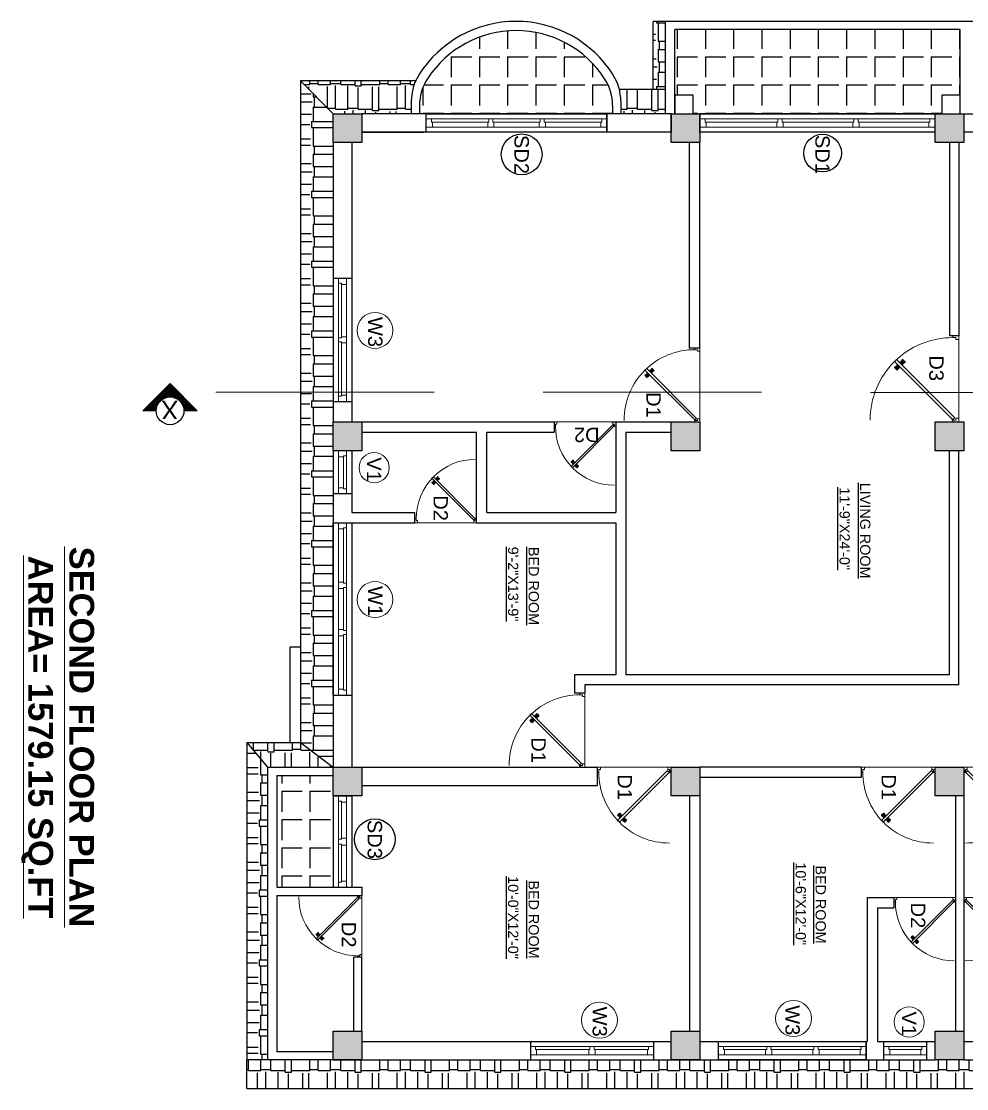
# Model space of a CAD drawing. Header units: inches. Extents: x 1397 to 20304, y -27267 to -746.
# Drawn here: x 18071 to 18531, y -18918 to -18399 of the extents above; entities that cross this region are included whole.
import ezdxf

# ---------------------------------------------------------------- set-up
doc = ezdxf.new("R2010")
doc.units = ezdxf.units.IN
doc.header["$LTSCALE"] = 17
doc.header["$MEASUREMENT"] = 0
doc.linetypes.add('21_FP_00$0$HIDDEN', pattern=[0.375, 0.25, -0.125])
doc.linetypes.add('PHANTOM2', pattern=[1.25, 0.625, -0.125, 0.125, -0.125, 0.125, -0.125])
for name, color, linetype, lineweight in [('25 BOT BAR', 12, 'Continuous', 25), ('aa_section_line', 2, 'PHANTOM2', 13), ('DOOR & WIN', 1, 'Continuous', 25), ('OUTLINE', 1, 'Continuous', 25), ('PUERTAS', 7, 'Continuous', 9), ('TEXT', 231, 'Continuous', 20), ('WINDOW FRAME PLAN', 162, 'Continuous', 18)]:
    doc.layers.add(name, color=color, linetype=linetype, lineweight=lineweight)
doc.layers.add('A-Sect-Iden', color=111, linetype='Continuous')
doc.styles.add('DIMTEXT', font='arial.ttf', dxfattribs={"height": 6})
doc.styles.add('HEADING', font='swissel.ttf')
pattern_1 = [(360, (37076.872, -8433.507), (25.5, 12), [6, -5, 7, -3, 9, -4]), (360, (37082.872, -8433.007), (25.5, 12), [5, -19, 4, -6]), (360, (37094.872, -8434.257), (25.5, 12), [3, -31]), (90, (37076.872, -8433.5065), (-8.5, 12), [11.5, -36.5]), (90, (37082.872, -8433.5065), (-8.5, 12), [11.25, -36.75]), (90, (37087.872, -8433.5065), (-8.5, 12), [10.5, -37.5]), (90, (37094.872, -8434.2565), (-8.5, 12), [11.5, -36.5]), (90, (37097.872, -8434.2565), (-8.5, 12), [11.5, -36.5]), (90, (37106.872, -8433.5065), (-8.5, 12), [11, -37])]
pattern_2 = [(270, (37076.872, -8433.507), (12, -25.5), [6, -5, 7, -3, 9, -4]), (270, (37077.372, -8439.507), (12, -25.5), [5, -19, 4, -6]), (270, (37076.122, -8451.507), (12, -25.5), [3, -31]), (360, (37076.872, -8433.5065), (12, 8.5), [11.5, -36.5]), (360, (37076.872, -8439.5065), (12, 8.5), [11.25, -36.75]), (360, (37076.872, -8444.5065), (12, 8.5), [10.5, -37.5]), (360, (37076.122, -8451.5065), (12, 8.5), [11.5, -36.5]), (360, (37076.122, -8454.5065), (12, 8.5), [11.5, -36.5]), (360, (37076.872, -8463.5065), (12, 8.5), [11, -37])]
pattern_3 = [(270, (38011.362, -8433.507), (13.75, -3e-15), [10, -3.75]), (360, (38011.362, -8433.507), (3e-15, 13.75), [10, -3.75])]

# ---------------------------------------------------------------- blocks, each defined once
blk = doc.blocks.new('ffddd')
at = {"layer": 'DOOR & WIN'}
for p, q in [((-13345.31, -2388.07), (-13345.31, -2316.07)), ((-13336.31, -2316.07), (-13345.31, -2316.07)), ((-13336.31, -2316.07), (-13336.31, -2388.07)), ((-13336.31, -2388.07), (-13345.31, -2388.07)), ((-13336.31, -2388.07), (-13345.31, -2388.07))]:
    blk.add_line(p, q, dxfattribs=at)
at = {"layer": 'WINDOW FRAME PLAN'}
for p, q in [((-13342.81, -2316.07), (-13342.81, -2318.57)), ((-13338.81, -2316.07), (-13338.81, -2319.07)), ((-13342.81, -2385.57), (-13342.81, -2318.57)), ((-13342.81, -2318.57), (-13341.31, -2318.57)), ((-13341.31, -2318.57), (-13341.31, -2319.07)), ((-13341.31, -2319.07), (-13341.31, -2339.57)), ((-13341.31, -2319.07), (-13338.81, -2319.07)), ((-13338.81, -2319.07), (-13338.81, -2385.07)), ((-13342.81, -2339.57), (-13341.31, -2339.57)), ((-13342.81, -2341.57), (-13341.31, -2341.57)), ((-13341.31, -2339.07), (-13338.81, -2339.07)), ((-13341.31, -2341.57), (-13341.31, -2342.07)), ((-13341.31, -2341.57), (-13341.31, -2362.57)), ((-13341.31, -2342.07), (-13338.81, -2342.07)), ((-13342.81, -2362.57), (-13341.31, -2362.57)), ((-13341.31, -2362.07), (-13338.81, -2362.07)), ((-13341.31, -2362.57), (-13341.31, -2362.07)), ((-13342.81, -2364.57), (-13341.31, -2364.57)), ((-13341.31, -2364.57), (-13341.31, -2385.57)), ((-13341.31, -2365.07), (-13338.81, -2365.07)), ((-13342.81, -2388.07), (-13342.81, -2385.57)), ((-13342.81, -2385.57), (-13341.31, -2385.57)), ((-13341.31, -2385.07), (-13338.81, -2385.07)), ((-13341.31, -2385.57), (-13341.31, -2385.07)), ((-13338.81, -2388.07), (-13338.81, -2385.07))]:
    blk.add_line(p, q, dxfattribs=at)
blk = doc.blocks.new('3ft')
at = {"layer": 'PUERTAS', "color": 6}
for p, q in [((1.01, 2.52), (25.23, 26.74)), ((26.05, 25.92), (25.23, 26.74)), ((26.05, 25.92), (1.77, 1.64)), ((0, 2.4), (0, 0)), ((0.72, 2.4), (0, 2.4)), ((1.6, 0), (0, 0)), ((0.72, 1.52), (0.72, 2.44)), ((0.8, 1.52), (0.72, 1.52)), ((0.8, 1.52), (0.8, 2.41)), ((0.8, 1.2), (0.8, 1.52)), ((1.6, 1.2), (0.8, 1.2)), ((1.57, 1.84), (0.94, 2.47)), ((1.63, 1.89), (0.97, 2.55)), ((1.63, 1.89), (1.57, 1.84)), ((1.77, 1.64), (1.57, 1.84)), ((1.6, 0), (1.6, 1.2)), ((34.4, 0), (34.4, 1.2)), ((34.4, 1.2), (35.2, 1.2)), ((34.4, 0), (36, 0)), ((35.2, 1.2), (35.2, 2.4)), ((35.2, 2.4), (36, 2.4)), ((36, 0), (36, 2.4))]:
    blk.add_line(p, q, dxfattribs=at)
at = {"layer": 'PUERTAS', "color": 1}
for p, q in [((21.67, 25.73), (22.17, 26.23)), ((21.7, 25.82), (22.14, 26.26)), ((22.58, 26.7), (22.14, 26.26)), ((22.67, 26.73), (22.17, 26.23)), ((22.61, 26.67), (22.58, 26.7)), ((23.45, 25.91), (22.79, 26.73)), ((22.49, 24.95), (21.67, 25.61)), ((21.73, 25.79), (21.7, 25.82)), ((22.6, 24.96), (23.02, 25.38)), ((22.61, 24.25), (22.92, 24.72)), ((22.62, 24.13), (22.61, 24.14)), ((22.7, 25.07), (22.71, 25.06)), ((22.82, 25.06), (23.08, 25.32)), ((22.94, 24.95), (22.83, 25.07)), ((22.92, 24.72), (22.92, 24.72)), ((22.93, 24.94), (23.19, 25.21)), ((22.93, 24.84), (22.93, 24.83)), ((23.44, 25.81), (23.02, 25.38)), ((23.34, 25.58), (23.08, 25.32)), ((23.46, 25.47), (23.19, 25.21)), ((23.33, 25.7), (23.34, 25.69)), ((23.45, 25.46), (23.33, 25.57)), ((23.44, 23.31), (23.45, 23.3)), ((23.56, 23.3), (24.03, 23.61)), ((23.57, 25.47), (23.57, 25.47)), ((24.15, 25.79), (23.68, 25.48)), ((23.68, 25.48), (23.68, 25.48)), ((24.03, 23.61), (24.03, 23.62)), ((24.14, 23.62), (24.14, 23.62)), ((24.25, 23.62), (24.51, 23.89)), ((24.27, 25.78), (24.26, 25.79)), ((24.26, 23.29), (24.69, 23.71)), ((24.26, 23.63), (24.37, 23.52)), ((24.26, 23.18), (24.92, 22.37)), ((24.37, 23.52), (24.63, 23.77)), ((24.37, 23.4), (24.37, 23.4)), ((24.78, 24.15), (24.51, 23.89)), ((24.89, 24.03), (24.63, 23.77)), ((25.11, 24.14), (24.69, 23.71)), ((24.77, 24.14), (24.88, 24.03)), ((24.79, 24.38), (24.78, 24.37)), ((24.78, 24.26), (24.78, 24.26)), ((25.1, 24.84), (24.79, 24.38)), ((25, 24.03), (25, 24.03)), ((25.04, 22.36), (25.54, 22.86)), ((25.09, 24.96), (25.1, 24.95)), ((25.1, 22.42), (25.13, 22.39)), ((25.13, 22.39), (25.57, 22.83)), ((25.22, 24.14), (26.03, 23.48)), ((26.04, 23.37), (25.54, 22.86)), ((26.01, 23.27), (25.57, 22.83)), ((25.98, 23.3), (26.01, 23.27))]:
    blk.add_line(p, q, dxfattribs=at)
at = {"layer": 'PUERTAS', "color": 8}
for p, q in [((22.13, 26.28), (21.98, 26.13)), ((22.88, 25.24), (22.01, 26.06)), ((22.13, 26.28), (22.27, 26.42)), ((22.29, 26.41), (22.27, 26.42)), ((23.16, 25.52), (22.34, 26.39)), ((23.3, 25.66), (22.5, 26.56)), ((23.41, 25.77), (22.65, 26.71)), ((23.46, 25.83), (22.72, 26.75)), ((22.57, 24.94), (21.65, 25.68)), ((22.63, 24.99), (21.69, 25.75)), ((22.74, 25.1), (21.84, 25.9)), ((22.69, 24.32), (23.02, 24.83)), ((22.95, 24.96), (22.84, 25.07)), ((22.98, 24.99), (22.86, 25.1)), ((23.03, 25.04), (22.91, 25.15)), ((22.91, 24.53), (23.1, 24.91)), ((23.11, 25.12), (22.99, 25.23)), ((23.13, 24.76), (23.18, 24.99)), ((23.28, 25.3), (23.17, 25.41)), ((23.36, 25.37), (23.25, 25.49)), ((23.31, 24.94), (23.28, 25.08)), ((23.41, 25.43), (23.3, 25.54)), ((23.46, 25.09), (23.32, 25.13)), ((23.44, 25.45), (23.33, 25.56)), ((23.64, 25.27), (23.41, 25.22)), ((23.87, 25.49), (23.49, 25.3)), ((24.08, 25.71), (23.57, 25.38)), ((23.63, 23.38), (24.14, 23.72)), ((23.84, 23.6), (24.22, 23.79)), ((24.07, 23.82), (24.3, 23.88)), ((24.25, 24), (24.39, 23.97)), ((24.25, 23.26), (24.99, 22.34)), ((24.27, 23.64), (24.38, 23.53)), ((24.3, 23.67), (24.41, 23.56)), ((24.3, 23.32), (25.06, 22.38)), ((24.35, 23.72), (24.46, 23.61)), ((24.4, 24.15), (24.43, 24.01)), ((24.41, 23.43), (25.2, 22.53)), ((24.43, 23.8), (24.54, 23.69)), ((24.58, 24.33), (24.52, 24.1)), ((24.55, 23.57), (25.37, 22.7)), ((24.6, 23.97), (24.72, 23.86)), ((24.8, 24.56), (24.61, 24.18)), ((25.02, 24.77), (24.68, 24.26)), ((24.68, 24.05), (24.79, 23.94)), ((24.73, 24.1), (24.85, 23.99)), ((24.76, 24.13), (24.87, 24.02)), ((24.83, 23.85), (25.7, 23.03)), ((24.97, 23.99), (25.87, 23.2)), ((25.08, 24.1), (26.02, 23.34)), ((25.14, 24.15), (26.06, 23.41)), ((25.58, 22.82), (25.43, 22.67)), ((25.58, 22.82), (25.73, 22.97)), ((25.72, 22.98), (25.73, 22.97)), ((0, 0), (36, 0))]:
    blk.add_line(p, q, dxfattribs=at)
at = {"layer": 'PUERTAS', "color": 2}
for p, q in [((21.99, 26.11), (21.98, 26.13)), ((25.42, 22.68), (25.43, 22.67))]:
    blk.add_line(p, q, dxfattribs=at)
at = {"layer": 'PUERTAS', "color": 6}
for radius in [0.155, 0.0752]:
    blk.add_circle((0.82, 2.56), radius, dxfattribs=at)
blk.add_arc((0.82, 2.56), 34.38, 359.7285, 90.0333, dxfattribs=at)
at = {"layer": 'PUERTAS', "color": 1}
for centre, start, end in [((22.73, 26.68), 38.9236, 135), ((22.54, 25.01), 231.0764, 315), ((22.67, 24.2), 135, 225), ((22.77, 25.12), 225, 315), ((22.99, 24.89), 135, 219.7428), ((22.87, 24.78), 315, 39.7428), ((23.28, 25.63), 315, 45), ((23.39, 25.86), 315, 38.9236), ((23.51, 23.36), 225, 315), ((23.51, 25.41), 50.2572, 135), ((23.62, 25.53), 230.2572, 315), ((24.09, 23.56), 50.2572, 135), ((24.2, 23.68), 230.2572, 315), ((24.2, 25.73), 45, 135), ((24.32, 23.23), 135, 218.9236), ((24.42, 23.46), 135, 225), ((24.84, 24.31), 135, 219.7428), ((24.72, 24.21), 315, 39.7428), ((24.94, 23.98), 45, 135), ((24.98, 22.42), 218.9236, 315), ((25.04, 24.89), 315, 45), ((25.17, 24.08), 51.0764, 135), ((25.98, 23.42), 315, 51.0764)]:
    blk.add_arc(centre, 0.08, start, end, dxfattribs=at)
blk = doc.blocks.new('*U2802')
at = {"color": 3, "xscale": -1}
blk.add_blockref('3ft', (42, 0), dxfattribs=at)
blk = doc.blocks.new('*U3029')
at = {"layer": 'PUERTAS', "color": 2}
for p, q in [((11.61, 30.24), (12.57, 31.2)), ((40.83, 2.94), (12.57, 31.2)), ((11.61, 30.24), (39.94, 1.92)), ((12.35, 26.47), (12.33, 26.45)), ((16.34, 30.46), (16.36, 30.48)), ((0, 0), (0, 2.8)), ((0.93, 2.8), (0, 2.8)), ((1.87, 0), (0, 0)), ((0.93, 1.4), (0.93, 2.8)), ((1.87, 1.4), (0.93, 1.4)), ((1.87, 0), (1.87, 1.4)), ((39.94, 1.92), (40.16, 2.14)), ((40.1, 2.21), (40.86, 2.97)), ((40.1, 2.21), (40.16, 2.14)), ((40.13, 0), (40.13, 1.4)), ((40.13, 1.4), (41.07, 1.4)), ((40.13, 0), (42, 0)), ((40.16, 2.14), (40.9, 2.88)), ((41.07, 1.77), (41.07, 2.81)), ((41.07, 1.4), (41.07, 1.77)), ((41.07, 1.77), (41.16, 1.77)), ((41.16, 1.77), (41.16, 2.85)), ((41.16, 2.8), (42, 2.8)), ((42, 2.8), (42, 0))]:
    blk.add_line(p, q, dxfattribs=at)
at = {"layer": 'PUERTAS', "color": 8}
for p, q in [((14.63, 30.14), (15.5, 31.21)), ((12.67, 28.18), (11.59, 27.31)), ((12.74, 28.12), (11.65, 27.23)), ((12.87, 27.99), (11.82, 27.06)), ((12, 26.81), (11.98, 26.79)), ((12.15, 26.62), (11.98, 26.79)), ((13.04, 27.82), (12.01, 26.87)), ((12.15, 26.62), (12.33, 26.45)), ((13.36, 27.5), (12.4, 26.48)), ((13.52, 27.34), (12.6, 26.28)), ((13.65, 27.21), (12.77, 26.11)), ((12.82, 28.9), (13.2, 28.3)), ((13.71, 27.14), (12.84, 26.06)), ((13.12, 28.15), (12.99, 28.02)), ((13.14, 28.12), (13.01, 27.99)), ((13.06, 28.65), (13.29, 28.21)), ((13.2, 28.06), (13.07, 27.93)), ((13.3, 27.97), (13.17, 27.84)), ((13.33, 28.39), (13.39, 28.12)), ((13.5, 27.76), (13.37, 27.63)), ((13.59, 27.67), (13.46, 27.54)), ((13.54, 28.18), (13.49, 28.01)), ((13.65, 27.61), (13.52, 27.48)), ((13.71, 28), (13.54, 27.96)), ((13.68, 27.58), (13.55, 27.45)), ((13.92, 27.79), (13.65, 27.86)), ((14.18, 27.53), (13.75, 27.76)), ((14.43, 27.28), (13.83, 27.67)), ((13.91, 29.99), (14.5, 29.61)), ((14.16, 29.74), (14.59, 29.52)), ((14.42, 29.48), (14.69, 29.42)), ((14.63, 29.27), (14.8, 29.31)), ((14.66, 29.69), (14.79, 29.82)), ((14.68, 29.66), (14.82, 29.79)), ((14.69, 30.07), (15.57, 31.16)), ((14.74, 29.6), (14.87, 29.73)), ((14.8, 29.09), (14.85, 29.26)), ((14.82, 29.94), (15.74, 30.99)), ((14.84, 29.51), (14.97, 29.64)), ((15.01, 28.89), (14.95, 29.16)), ((14.98, 29.77), (15.94, 30.79)), ((15.04, 29.3), (15.17, 29.43)), ((15.28, 28.62), (15.05, 29.06)), ((15.14, 29.21), (15.27, 29.34)), ((15.52, 28.37), (15.14, 28.97)), ((15.2, 29.15), (15.33, 29.28)), ((15.22, 29.12), (15.35, 29.25)), ((15.31, 29.45), (16.33, 30.41)), ((15.47, 29.29), (16.52, 30.21)), ((15.6, 29.16), (16.69, 30.04)), ((15.67, 29.09), (16.75, 29.96)), ((15.99, 30.81), (16.01, 30.83)), ((16.19, 30.65), (16.01, 30.83)), ((16.19, 30.65), (16.36, 30.48)), ((0, 0), (42, 0))]:
    blk.add_line(p, q, dxfattribs=at)
at = {"layer": 'PUERTAS', "color": 1}
for p, q in [((14.64, 30.23), (15.41, 31.18)), ((15.55, 31.19), (16.13, 30.6)), ((11.62, 27.26), (12.21, 26.67)), ((12.58, 28.16), (11.63, 27.4)), ((11.69, 27.19), (11.66, 27.15)), ((11.66, 27.15), (12.17, 26.64)), ((12.69, 26.12), (12.17, 26.64)), ((12.79, 26.09), (12.21, 26.67)), ((12.72, 26.16), (12.69, 26.12)), ((12.7, 28.16), (13.2, 27.66)), ((12.73, 29.12), (12.72, 29.11)), ((12.72, 28.98), (13.08, 28.44)), ((12.83, 28.03), (12.84, 28.04)), ((13.7, 27.04), (12.93, 26.09)), ((12.97, 28.04), (13.27, 27.74)), ((13.11, 28.16), (12.98, 28.03)), ((13.08, 28.44), (13.08, 28.43)), ((13.09, 28.3), (13.09, 28.3)), ((13.09, 28.17), (13.4, 27.87)), ((13.69, 27.17), (13.2, 27.66)), ((13.57, 27.43), (13.27, 27.74)), ((13.71, 27.56), (13.4, 27.87)), ((13.69, 27.57), (13.56, 27.44)), ((13.56, 27.3), (13.57, 27.3)), ((13.69, 30.08), (13.7, 30.09)), ((13.83, 30.09), (14.37, 29.73)), ((13.83, 27.55), (13.84, 27.56)), ((13.97, 27.54), (13.96, 27.55)), ((14.51, 27.19), (13.97, 27.54)), ((14.37, 29.73), (14.38, 29.72)), ((14.51, 29.72), (14.5, 29.72)), ((14.63, 29.71), (14.94, 29.41)), ((14.65, 27.2), (14.64, 27.19)), ((14.65, 30.11), (15.14, 29.61)), ((14.65, 29.7), (14.78, 29.83)), ((14.78, 29.98), (14.77, 29.97)), ((14.77, 29.84), (15.07, 29.54)), ((15.25, 29.1), (14.94, 29.41)), ((15.37, 29.24), (15.07, 29.54)), ((15.64, 29.12), (15.14, 29.61)), ((15.23, 29.11), (15.36, 29.24)), ((15.25, 28.97), (15.25, 28.97)), ((15.26, 28.84), (15.25, 28.84)), ((15.62, 28.3), (15.26, 28.84)), ((15.51, 29.24), (15.5, 29.24)), ((15.61, 28.15), (15.62, 28.16)), ((15.62, 31.12), (15.65, 31.15)), ((15.65, 31.15), (16.17, 30.63)), ((15.76, 29.11), (16.71, 29.88)), ((16.72, 30.01), (16.13, 30.6)), ((16.68, 30.12), (16.17, 30.63)), ((16.65, 30.09), (16.68, 30.12))]:
    blk.add_line(p, q, dxfattribs=at)
at = {"layer": 'PUERTAS', "color": 2}
for radius in [0.181, 0.0878]:
    blk.add_circle((41.04, 2.99), radius, dxfattribs=at)
at = {"layer": 'PUERTAS', "color": 8}
blk.add_arc((41.04, 2.99), 40.11, 89.9667, 180.2715, dxfattribs=at)
at = {"layer": 'PUERTAS', "color": 1}
for centre, start, end in [((15.48, 31.12), 45, 141.0764), ((11.69, 27.33), 128.9236, 225), ((12.63, 28.09), 45, 128.9236), ((12.79, 29.04), 135, 225), ((12.86, 26.15), 225, 321.0764), ((12.9, 27.97), 45, 135), ((13.16, 28.24), 140.2572, 225), ((13.02, 28.36), 320.2572, 45), ((13.5, 27.37), 315, 45), ((13.62, 27.1), 321.0764, 45), ((13.76, 30.02), 45, 135), ((13.77, 27.63), 225, 309.7428), ((13.9, 27.49), 45, 129.7428), ((14.44, 29.79), 225, 309.7428), ((14.57, 29.65), 45, 129.7428), ((14.58, 27.25), 225, 315), ((14.71, 30.17), 141.0764, 225), ((14.84, 29.91), 135, 225), ((15.32, 28.91), 140.2572, 225), ((15.18, 29.03), 320.2572, 45), ((15.44, 29.3), 225, 315), ((15.55, 28.23), 315, 45), ((15.7, 29.18), 225, 308.9236)]:
    blk.add_arc(centre, 0.0933, start, end, dxfattribs=at)
blk = doc.blocks.new("5'")
at = {"layer": 'WINDOW FRAME PLAN'}
for p, q in [((10026.35, -7897.24), (10086.35, -7897.24)), ((10026.35, -7897.24), (10026.35, -7901.24)), ((10026.35, -7897.24), (10029.35, -7897.24)), ((10028.85, -7901.24), (10028.85, -7899.74)), ((10028.85, -7899.74), (10029.35, -7899.74)), ((10029.35, -7899.74), (10029.35, -7897.24)), ((10029.35, -7899.74), (10054.85, -7899.74)), ((10054.85, -7899.74), (10054.85, -7897.24)), ((10054.85, -7897.24), (10057.85, -7897.24)), ((10055.35, -7899.74), (10054.85, -7899.74)), ((10055.35, -7901.24), (10055.35, -7899.74)), ((10057.35, -7901.24), (10057.35, -7899.74)), ((10057.85, -7899.74), (10057.35, -7899.74)), ((10057.85, -7899.74), (10057.85, -7897.24)), ((10057.85, -7899.74), (10083.35, -7899.74)), ((10086.35, -7897.24), (10083.35, -7897.24)), ((10083.35, -7899.74), (10083.35, -7897.24)), ((10083.85, -7899.74), (10083.35, -7899.74)), ((10083.85, -7901.24), (10083.85, -7899.74)), ((10086.35, -7897.24), (10086.35, -7901.24)), ((10026.35, -7901.24), (10086.35, -7901.24)), ((10026.35, -7901.24), (10028.85, -7901.24)), ((10086.35, -7901.24), (10083.85, -7901.24))]:
    blk.add_line(p, q, dxfattribs=at)
blk = doc.blocks.new('DFFDFD')
at = {"layer": 'DOOR & WIN'}
for p, q in [((-13646.78, -2252.33), (-13646.78, -2168.33)), ((-13637.78, -2168.33), (-13646.78, -2168.33)), ((-13637.78, -2168.33), (-13637.78, -2252.33)), ((-13637.78, -2252.33), (-13646.78, -2252.33)), ((-13637.78, -2252.33), (-13646.78, -2252.33))]:
    blk.add_line(p, q, dxfattribs=at)
at = {"layer": 'WINDOW FRAME PLAN'}
for p, q in [((-13644.28, -2168.33), (-13644.28, -2170.83)), ((-13644.28, -2249.83), (-13644.28, -2170.83)), ((-13644.28, -2170.83), (-13642.78, -2170.83)), ((-13642.78, -2170.83), (-13642.78, -2171.33)), ((-13642.78, -2171.33), (-13642.78, -2197.83)), ((-13642.78, -2171.33), (-13640.28, -2171.33)), ((-13640.28, -2168.33), (-13640.28, -2171.33)), ((-13640.28, -2171.33), (-13640.28, -2249.33)), ((-13642.78, -2197.33), (-13640.28, -2197.33)), ((-13644.28, -2197.83), (-13642.78, -2197.83)), ((-13644.28, -2199.83), (-13642.78, -2199.83)), ((-13642.78, -2199.83), (-13642.78, -2200.33)), ((-13642.78, -2199.83), (-13642.78, -2220.83)), ((-13642.78, -2200.33), (-13640.28, -2200.33)), ((-13644.28, -2220.83), (-13642.78, -2220.83)), ((-13644.28, -2222.83), (-13642.78, -2222.83)), ((-13642.78, -2220.33), (-13640.28, -2220.33)), ((-13642.78, -2220.83), (-13642.78, -2220.33)), ((-13642.78, -2222.83), (-13642.78, -2249.33)), ((-13642.78, -2223.33), (-13640.28, -2223.33)), ((-13644.28, -2252.33), (-13644.28, -2249.83)), ((-13644.28, -2249.83), (-13642.78, -2249.83)), ((-13642.78, -2249.33), (-13640.28, -2249.33)), ((-13642.78, -2249.83), (-13642.78, -2249.33)), ((-13640.28, -2252.33), (-13640.28, -2249.33))]:
    blk.add_line(p, q, dxfattribs=at)
blk = doc.blocks.new('2ft6in')
at = {"layer": 'PUERTAS', "color": 2}
for p, q in [((0.84, 2.1), (21.02, 22.28)), ((21.71, 21.6), (1.47, 1.37)), ((18.33, 21.76), (18.31, 21.77)), ((21.71, 21.6), (21.02, 22.28)), ((21.18, 18.9), (21.2, 18.89)), ((0, 2), (0, 0)), ((0.6, 2), (0, 2)), ((1.33, 0), (0, 0)), ((0.6, 1.26), (0.6, 2.04)), ((0.67, 1.26), (0.6, 1.26)), ((0.67, 1.26), (0.67, 2.01)), ((0.67, 1), (0.67, 1.26)), ((1.33, 1), (0.67, 1)), ((1.31, 1.53), (0.79, 2.06)), ((1.36, 1.58), (0.81, 2.12)), ((1.36, 1.58), (1.31, 1.53)), ((1.47, 1.37), (1.31, 1.53)), ((1.33, 0), (1.33, 1)), ((28.67, 0), (28.67, 1)), ((28.67, 1), (29.33, 1)), ((28.67, 0), (30, 0)), ((29.33, 1), (29.33, 2)), ((29.33, 2), (30, 2)), ((30, 0), (30, 2))]:
    blk.add_line(p, q, dxfattribs=at)
at = {"layer": 'PUERTAS', "color": 8}
for p, q in [((18.81, 20.78), (18.04, 21.4)), ((18.86, 20.83), (18.08, 21.46)), ((18.95, 20.92), (18.2, 21.58)), ((18.44, 21.9), (18.31, 21.77)), ((19.07, 21.03), (18.34, 21.72)), ((18.44, 21.9), (18.56, 22.02)), ((18.58, 22.01), (18.56, 22.02)), ((19.3, 21.26), (18.61, 22)), ((19.42, 21.38), (18.75, 22.14)), ((19.51, 21.48), (18.88, 22.26)), ((19.55, 21.53), (18.93, 22.3)), ((19.13, 20.8), (19.03, 20.9)), ((19.15, 20.82), (19.05, 20.92)), ((19.19, 20.87), (19.1, 20.96)), ((19.25, 20.93), (19.16, 21.02)), ((19.28, 20.63), (19.32, 20.83)), ((19.4, 21.08), (19.31, 21.17)), ((19.47, 21.15), (19.38, 21.24)), ((19.43, 20.78), (19.4, 20.9)), ((19.51, 21.19), (19.42, 21.28)), ((19.55, 20.91), (19.43, 20.94)), ((19.53, 21.21), (19.44, 21.3)), ((19.7, 21.06), (19.51, 21.01)), ((19.89, 21.24), (19.58, 21.08)), ((20.07, 21.42), (19.64, 21.15)), ((18.91, 20.27), (19.19, 20.69)), ((19.09, 20.44), (19.25, 20.76)), ((19.69, 19.49), (20.12, 19.76)), ((19.87, 19.67), (20.18, 19.83)), ((20.06, 19.85), (20.25, 19.9)), ((20.21, 20), (20.33, 19.97)), ((20.21, 19.38), (20.83, 18.61)), ((20.23, 19.7), (20.32, 19.61)), ((20.25, 19.72), (20.34, 19.63)), ((20.25, 19.43), (20.88, 18.65)), ((20.29, 19.76), (20.38, 19.67)), ((20.33, 20.13), (20.36, 20.01)), ((20.34, 19.53), (21, 18.77)), ((20.36, 19.83), (20.45, 19.74)), ((20.48, 20.28), (20.44, 20.08)), ((20.46, 19.64), (21.14, 18.91)), ((20.5, 19.98), (20.6, 19.89)), ((20.67, 20.47), (20.51, 20.15)), ((20.85, 20.64), (20.57, 20.22)), ((20.57, 20.04), (20.66, 19.95)), ((20.61, 20.09), (20.7, 19.99)), ((20.63, 20.11), (20.72, 20.01)), ((20.69, 19.87), (21.42, 19.19)), ((20.81, 19.99), (21.56, 19.33)), ((20.9, 20.08), (21.68, 19.45)), ((20.95, 20.13), (21.72, 19.51)), ((21.32, 19.01), (21.2, 18.89)), ((21.32, 19.01), (21.44, 19.14)), ((21.43, 19.15), (21.44, 19.14)), ((0, 0), (30, 0))]:
    blk.add_line(p, q, dxfattribs=at)
at = {"layer": 'PUERTAS', "color": 1}
for p, q in [((18.06, 21.44), (18.48, 21.86)), ((18.74, 20.79), (18.06, 21.34)), ((18.08, 21.51), (18.45, 21.88)), ((18.11, 21.49), (18.08, 21.51)), ((18.82, 22.25), (18.45, 21.88)), ((18.9, 22.28), (18.48, 21.86)), ((18.84, 22.23), (18.82, 22.25)), ((18.83, 20.8), (19.18, 21.15)), ((18.92, 20.89), (18.93, 20.88)), ((19.54, 21.59), (18.99, 22.27)), ((19.02, 20.88), (19.24, 21.1)), ((19.12, 20.8), (19.03, 20.89)), ((19.11, 20.79), (19.33, 21.01)), ((19.54, 21.5), (19.18, 21.15)), ((19.45, 21.31), (19.24, 21.1)), ((19.55, 21.22), (19.33, 21.01)), ((19.45, 21.41), (19.45, 21.41)), ((19.54, 21.22), (19.45, 21.31)), ((19.64, 21.23), (19.64, 21.23)), ((19.74, 21.24), (19.73, 21.23)), ((20.12, 21.49), (19.74, 21.24)), ((20.22, 21.48), (20.22, 21.49)), ((20.91, 20.8), (20.91, 20.79)), ((18.84, 20.21), (19.1, 20.6)), ((18.85, 20.11), (18.84, 20.12)), ((19.1, 20.7), (19.11, 20.69)), ((19.1, 20.6), (19.1, 20.6)), ((19.53, 19.43), (19.54, 19.42)), ((19.64, 19.42), (20.02, 19.67)), ((20.02, 19.67), (20.03, 19.68)), ((20.12, 19.68), (20.12, 19.68)), ((20.21, 19.69), (20.43, 19.9)), ((20.22, 19.41), (20.57, 19.76)), ((20.22, 19.69), (20.31, 19.6)), ((20.22, 19.32), (20.76, 18.64)), ((20.31, 19.6), (20.52, 19.81)), ((20.31, 19.5), (20.31, 19.5)), ((20.65, 20.12), (20.43, 19.9)), ((20.74, 20.03), (20.52, 19.81)), ((20.93, 20.11), (20.57, 19.76)), ((20.64, 20.11), (20.73, 20.02)), ((20.66, 20.31), (20.65, 20.31)), ((20.65, 20.21), (20.65, 20.22)), ((20.91, 20.7), (20.66, 20.31)), ((20.84, 20.02), (20.83, 20.03)), ((20.86, 18.63), (21.28, 19.05)), ((20.91, 18.68), (20.94, 18.66)), ((20.94, 18.66), (21.31, 19.03)), ((21.02, 20.12), (21.7, 19.57)), ((21.7, 19.47), (21.28, 19.05)), ((21.67, 19.4), (21.31, 19.03)), ((21.65, 19.42), (21.67, 19.4))]:
    blk.add_line(p, q, dxfattribs=at)
at = {"layer": 'PUERTAS', "color": 2}
for radius in [0.129, 0.0627]:
    blk.add_circle((0.68, 2.14), radius, dxfattribs=at)
at = {"layer": 'PUERTAS', "color": 8}
blk.add_arc((0.68, 2.14), 28.65, 359.7285, 90.0333, dxfattribs=at)
at = {"layer": 'PUERTAS', "color": 1}
for centre, start, end in [((18.78, 20.84), 231.0764, 315), ((18.94, 22.23), 38.9236, 135), ((18.97, 20.93), 225, 315), ((19.16, 20.74), 135, 219.7428), ((19.4, 21.36), 315, 45), ((19.49, 21.55), 315, 38.9236), ((19.6, 21.18), 50.2572, 135), ((19.68, 21.28), 230.2572, 315), ((20.17, 21.44), 45, 135), ((20.87, 20.75), 315, 45), ((18.89, 20.16), 135, 225), ((19.06, 20.65), 315, 39.7428), ((19.59, 19.47), 225, 315), ((20.07, 19.63), 50.2572, 135), ((20.16, 19.73), 230.2572, 315), ((20.27, 19.36), 135, 218.9236), ((20.35, 19.55), 135, 225), ((20.7, 20.26), 135, 219.7428), ((20.6, 20.17), 315, 39.7428), ((20.78, 19.98), 45, 135), ((20.82, 18.68), 218.9236, 315), ((20.98, 20.07), 51.0764, 135), ((21.65, 19.52), 315, 51.0764)]:
    blk.add_arc(centre, 0.0667, start, end, dxfattribs=at)
blk = doc.blocks.new('*U3074')
at = {"color": 3}
blk.add_blockref('2ft6in', (0, 0), dxfattribs=at)
blk = doc.blocks.new('*U2794')
at = {"color": 3, "xscale": -1}
blk.add_blockref('2ft6in', (42, 0), dxfattribs=at)

msp = doc.modelspace()

# ---------------------------------------------------------------- hatches: boundary and pattern name
at = {"layer": 'A-Sect-Iden', "ltscale": 0.5}
h = msp.add_hatch(dxfattribs=at)
h.set_pattern_fill('ANSI37', color=2, scale=5, angle=270, style=0)
h.set_pattern_definition([(315, (11961.76286, 7260.7222), (0.441941738, 0.441941738), []), (45, (11961.76286, 7260.7222), (-0.441941738, 0.441941738), [])])
h.paths.add_polyline_path([(18136.53, -18588.35), (18130.04, -18588.35), (18143.28, -18575.11), (18156.52, -18588.35), (18150.03, -18588.35, 1)])
at = {"layer": 'DOOR & WIN'}
h = msp.add_hatch(color=256, dxfattribs=at)
h.dxf.hatch_style = 1
h.paths.add_polyline_path([(18236.71, -18457.79), (18236.71, -18443.79), (18222.71, -18443.79), (18222.71, -18457.79)])
h = msp.add_hatch(color=256, dxfattribs=at)
h.dxf.hatch_style = 1
h.paths.add_polyline_path([(18401.23, -18457.79), (18401.23, -18443.79), (18387.23, -18443.79), (18387.23, -18457.79)])
h = msp.add_hatch(color=256, dxfattribs=at)
h.dxf.hatch_style = 1
h.paths.add_polyline_path([(18529.71, -18457.79), (18529.71, -18443.79), (18515.71, -18443.79), (18515.71, -18457.79)])
h = msp.add_hatch(color=256, dxfattribs=at)
h.dxf.hatch_style = 1
h.paths.add_polyline_path([(18236.71, -18607.79), (18236.71, -18593.79), (18222.71, -18593.79), (18222.71, -18607.79)])
h = msp.add_hatch(color=256, dxfattribs=at)
h.dxf.hatch_style = 1
h.paths.add_polyline_path([(18401.23, -18607.79), (18401.23, -18593.79), (18387.23, -18593.79), (18387.23, -18607.79)])
h = msp.add_hatch(color=256, dxfattribs=at)
h.dxf.hatch_style = 1
h.paths.add_polyline_path([(18529.71, -18607.79), (18529.71, -18593.79), (18515.71, -18593.79), (18515.71, -18607.79)])
h = msp.add_hatch(color=256, dxfattribs=at)
h.dxf.hatch_style = 1
h.paths.add_polyline_path([(18236.71, -18775.79), (18236.71, -18761.79), (18222.71, -18761.79), (18222.71, -18775.79)])
h = msp.add_hatch(color=256, dxfattribs=at)
h.dxf.hatch_style = 1
h.paths.add_polyline_path([(18401.23, -18775.79), (18401.23, -18761.79), (18387.23, -18761.79), (18387.23, -18775.79)])
h = msp.add_hatch(color=256, dxfattribs=at)
h.dxf.hatch_style = 1
h.paths.add_polyline_path([(18529.71, -18775.79), (18529.71, -18761.79), (18515.71, -18761.79), (18515.71, -18775.79)])
h = msp.add_hatch(color=256, dxfattribs=at)
h.dxf.hatch_style = 1
h.paths.add_polyline_path([(18236.71, -18904.26), (18236.71, -18890.26), (18222.71, -18890.26), (18222.71, -18904.26)])
h = msp.add_hatch(color=256, dxfattribs=at)
h.dxf.hatch_style = 1
h.paths.add_polyline_path([(18401.23, -18904.26), (18401.23, -18890.26), (18387.23, -18890.26), (18387.23, -18904.26)])
h = msp.add_hatch(color=256, dxfattribs=at)
h.dxf.hatch_style = 1
h.paths.add_polyline_path([(18529.71, -18904.26), (18529.71, -18890.26), (18515.71, -18890.26), (18515.71, -18904.26)])
at = {"layer": 'OUTLINE'}
h = msp.add_hatch(dxfattribs=at)
h.set_pattern_fill('AR-RSHKE', color=8, angle=270)
h.set_pattern_definition(pattern_2)
h.paths.add_polyline_path([(18384.47, -18431.79), (18384.47, -18398.79), (18378.47, -18398.79), (18378.47, -18431.79)])
h = msp.add_hatch(dxfattribs=at)
h.set_pattern_fill('ANGLE', color=8, scale=50, angle=270)
h.set_pattern_definition(pattern_3)
h.paths.add_polyline_path([(18358.71, -18443.79), (18358.71, -18439.79, 0.144768), (18354.85, -18426.74, 0.543527), (18268.57, -18426.74, 0.144768), (18264.71, -18439.79), (18264.71, -18443.79)])
h = msp.add_hatch(dxfattribs=at)
h.set_pattern_fill('ANGLE', color=8, scale=50, angle=270)
h.set_pattern_definition(pattern_3)
h.paths.add_polyline_path([(18515.71, -18443.79), (18518.97, -18443.79), (18518.97, -18434.79), (18527.97, -18434.79), (18527.97, -18402.79), (18388.97, -18402.79), (18388.97, -18434.79), (18397.97, -18434.79), (18397.97, -18443.79), (18401.23, -18443.79)])
h = msp.add_hatch(dxfattribs=at)
h.set_pattern_fill('AR-RSHKE', color=8, angle=270)
h.set_pattern_definition(pattern_2)
h.paths.add_polyline_path([(18222.71, -18579.35), (18222.71, -18457.79), (18222.71, -18443.79), (18206.71, -18427.79), (18206.71, -18579.35)])
h = msp.add_hatch(dxfattribs=at)
h.set_pattern_fill('AR-RSHKE', color=8, angle=360)
h.set_pattern_definition(pattern_1)
h.paths.add_polyline_path([(18260.71, -18443.79), (18260.71, -18431.79, -0.019991), (18262.71, -18427.79), (18206.71, -18427.79), (18222.71, -18443.79), (18236.71, -18443.79)])
h = msp.add_hatch(dxfattribs=at)
h.set_pattern_fill('AR-RSHKE', color=8, angle=360)
h.set_pattern_definition(pattern_1)
edge = h.paths.add_edge_path()
edge.add_line((18384.47, -18443.79), (18384.47, -18431.79))
edge.add_line((18384.47, -18431.79), (18361.98, -18431.79))
edge.add_arc((18338.71, -18437.7), 24, 360, 374.2391, ccw=False)
edge.add_line((18362.71, -18437.7), (18362.71, -18443.79))
edge.add_line((18362.71, -18443.79), (18384.47, -18443.79))
h = msp.add_hatch(dxfattribs=at)
h.set_pattern_fill('AR-RSHKE', color=8, angle=270)
h.set_pattern_definition(pattern_2)
h.paths.add_polyline_path([(18222.71, -18761.79), (18222.71, -18607.79), (18222.71, -18593.79), (18222.71, -18579.35), (18206.71, -18579.35), (18206.71, -18749.79)])
h = msp.add_hatch(dxfattribs=at)
h.set_pattern_fill('AR-RSHKE', color=8, angle=270)
h.set_pattern_definition([(270, (38011.362, -8433.507), (12, -25.5), [6, -5, 7, -3, 9, -4]), (270, (38011.862, -8439.507), (12, -25.5), [5, -19, 4, -6]), (270, (38010.612, -8451.507), (12, -25.5), [3, -31]), (360, (38011.362, -8433.5065), (12, 8.5), [11.5, -36.5]), (360, (38011.362, -8439.5065), (12, 8.5), [11.25, -36.75]), (360, (38011.362, -8444.5065), (12, 8.5), [10.5, -37.5]), (360, (38010.612, -8451.5065), (12, 8.5), [11.5, -36.5]), (360, (38010.612, -8454.5065), (12, 8.5), [11.5, -36.5]), (360, (38011.362, -8463.5065), (12, 8.5), [11, -37])])
h.paths.add_polyline_path([(18190.71, -18761.79), (18180.71, -18749.79), (18180.71, -18904.26), (18190.71, -18904.26)])
h = msp.add_hatch(dxfattribs=at)
h.set_pattern_fill('AR-RSHKE', color=8, angle=360)
h.set_pattern_definition(pattern_1)
h.paths.add_polyline_path([(18180.71, -18749.79), (18190.71, -18761.79), (18222.71, -18761.79), (18206.71, -18749.79)])
h = msp.add_hatch(dxfattribs=at)
h.set_pattern_fill('ANGLE', color=8, scale=50, angle=270)
h.set_pattern_definition(pattern_3)
h.paths.add_polyline_path([(18222.71, -18820.26), (18222.71, -18775.79), (18222.71, -18765.79), (18195.21, -18765.79), (18195.21, -18820.26)])
h = msp.add_hatch(dxfattribs=at)
h.set_pattern_fill('AR-RSHKE', color=8, angle=360)
h.set_pattern_definition(pattern_1)
h.paths.add_polyline_path([(18682.71, -18918.26), (18682.71, -18904.26), (18668.71, -18904.26), (18529.71, -18904.26), (18515.71, -18904.26), (18180.71, -18904.26), (18180.71, -18918.26)])

# ---------------------------------------------------------------- linework, layer by layer
at = {"layer": '25 BOT BAR'}
for p, q in [((18538.47, -18398.79), (18378.47, -18398.79)), ((18378.47, -18431.79), (18378.47, -18398.79)), ((18384.47, -18443.79), (18384.47, -18398.79)), ((18527.97, -18402.79), (18388.97, -18402.79)), ((18388.97, -18443.79), (18388.97, -18402.79)), ((18527.97, -18443.79), (18527.97, -18402.79)), ((18262.85, -18427.79), (18206.71, -18427.79)), ((18206.71, -18427.79), (18222.71, -18443.79)), ((18361.98, -18431.79), (18384.47, -18431.79)), ((18260.71, -18437.7), (18260.71, -18443.79)), ((18264.71, -18439.79), (18264.71, -18443.79)), ((18358.71, -18439.79), (18358.71, -18443.79)), ((18362.71, -18437.7), (18362.71, -18443.79)), ((18387.23, -18443.79), (18236.71, -18443.79)), ((18355.97, -18443.79), (18355.97, -18452.79)), ((18387.23, -18443.79), (18387.23, -18452.79)), ((18515.71, -18443.79), (18401.23, -18443.79)), ((18529.71, -18443.79), (18538.71, -18443.79)), ((18387.23, -18452.79), (18236.71, -18452.79)), ((18236.71, -18452.79), (18266.71, -18452.79)), ((18515.71, -18452.79), (18401.23, -18452.79)), ((18538.71, -18452.79), (18529.71, -18452.79)), ((18222.71, -18457.79), (18222.71, -18593.79)), ((18231.71, -18457.79), (18231.71, -18593.79)), ((18396.23, -18557.79), (18396.23, -18457.79)), ((18401.23, -18557.79), (18401.23, -18457.79)), ((18522.71, -18457.79), (18522.71, -18551.79)), ((18527.21, -18457.79), (18527.21, -18551.79)), ((18222.71, -18523.79), (18231.71, -18523.79)), ((18527.21, -18551.79), (18522.71, -18551.79)), ((18401.23, -18557.79), (18396.23, -18557.79)), ((18222.71, -18583.79), (18231.71, -18583.79)), ((18236.71, -18593.79), (18330.23, -18593.79)), ((18330.23, -18593.79), (18330.23, -18598.79)), ((18358.23, -18593.79), (18387.23, -18593.79)), ((18360.23, -18593.79), (18360.23, -18637.79)), ((18236.71, -18598.79), (18292.47, -18598.79)), ((18292.47, -18642.79), (18292.47, -18598.79)), ((18297.47, -18598.79), (18330.23, -18598.79)), ((18297.47, -18637.79), (18297.47, -18598.79)), ((18365.23, -18598.79), (18387.23, -18598.79)), ((18365.23, -18598.79), (18365.23, -18716.79)), ((18522.71, -18716.79), (18522.71, -18607.79)), ((18527.21, -18721.79), (18527.21, -18607.79)), ((18231.71, -18628.79), (18222.71, -18628.79)), ((18231.71, -18637.79), (18262.47, -18637.79)), ((18262.47, -18642.79), (18262.47, -18637.79)), ((18297.47, -18637.79), (18360.23, -18637.79)), ((18231.71, -18642.79), (18262.47, -18642.79)), ((18292.47, -18642.79), (18360.23, -18642.79)), ((18360.23, -18642.79), (18360.23, -18716.79)), ((18201.71, -18703.26), (18206.71, -18703.26)), ((18201.71, -18749.79), (18201.71, -18703.26)), ((18360.23, -18716.79), (18340.23, -18716.79)), ((18340.23, -18716.79), (18340.23, -18725.79)), ((18522.71, -18716.79), (18365.23, -18716.79)), ((18345.23, -18725.79), (18340.23, -18725.79)), ((18527.21, -18721.79), (18345.23, -18721.79)), ((18345.23, -18721.79), (18345.23, -18725.79)), ((18180.71, -18749.79), (18206.71, -18749.79)), ((18180.71, -18749.79), (18190.71, -18761.79)), ((18206.71, -18749.79), (18222.71, -18761.79)), ((18190.71, -18761.79), (18222.71, -18761.79)), ((18351.23, -18761.79), (18351.23, -18770.79)), ((18479.71, -18761.79), (18401.23, -18761.79)), ((18479.71, -18761.79), (18479.71, -18766.79)), ((18195.21, -18765.79), (18222.71, -18765.79)), ((18479.71, -18766.79), (18401.23, -18766.79)), ((18222.71, -18775.79), (18222.71, -18820.26)), ((18222.71, -18775.79), (18231.71, -18775.79)), ((18231.71, -18775.79), (18231.71, -18820.26)), ((18396.23, -18775.79), (18396.23, -18890.26)), ((18401.23, -18775.79), (18401.23, -18890.26)), ((18195.21, -18820.26), (18222.71, -18820.26)), ((18195.21, -18824.26), (18236.71, -18824.26)), ((18222.71, -18820.26), (18231.71, -18820.26)), ((18231.71, -18820.26), (18236.71, -18820.26)), ((18236.71, -18820.26), (18236.71, -18824.26)), ((18482.71, -18825.26), (18495.71, -18825.26)), ((18495.71, -18825.26), (18495.71, -18830.26)), ((18487.71, -18830.26), (18495.71, -18830.26)), ((18232.71, -18890.26), (18232.71, -18854.26)), ((18236.71, -18854.26), (18232.71, -18854.26)), ((18236.71, -18890.26), (18236.71, -18854.26)), ((18318.71, -18895.26), (18318.71, -18904.26)), ((18378.71, -18895.26), (18378.71, -18904.26)), ((18490.71, -18904.26), (18490.71, -18895.26)), ((18511.71, -18904.26), (18511.71, -18895.26)), ((18222.71, -18900.26), (18195.21, -18900.26)), ((18222.71, -18904.26), (18180.71, -18904.26)), ((18180.71, -18918.26), (18180.71, -18904.26))]:
    msp.add_line(p, q, dxfattribs=at)
for points in [[(18397.97, -18443.79), (18397.97, -18434.79), (18388.97, -18434.79), (18388.97, -18443.79)], [(18527.97, -18443.79), (18527.97, -18434.79), (18518.97, -18434.79), (18518.97, -18443.79)]]:
    msp.add_lwpolyline(points, close=True, dxfattribs=at)
for centre, radius in [((18314.44, -18463.54), 9.93), ((18460.94, -18462.91), 9.19), ((18242.96, -18796.9), 9.93)]:
    msp.add_circle(centre, radius, dxfattribs=at)
for centre, radius, start, end in [((18311.71, -18454.7), 55.91, 32.203, 147.797), ((18311.71, -18454.7), 51.41, 32.9495, 147.0505), ((18284.71, -18437.7), 24, 147.797, 180), ((18338.71, -18437.7), 24, 0, 32.203), ((18288.71, -18439.79), 24, 147.0505, 180), ((18334.71, -18439.79), 24, 0, 32.9495)]:
    msp.add_arc(centre, radius, start, end, dxfattribs=at)
at = {"layer": 'A-Sect-Iden', "ltscale": 0.5}
msp.add_lwpolyline([(18136.53, -18588.35), (18130.04, -18588.35), (18143.28, -18575.11), (18156.52, -18588.35), (18150.03, -18588.35)], dxfattribs=at)
msp.add_circle((18143.28, -18588.35), 6.75, dxfattribs=at)
at = {"layer": 'aa_section_line', "linetype": '21_FP_00$0$HIDDEN', "ltscale": 25}
msp.add_line((18749.9, -18579.36), (18156.12, -18579.35), dxfattribs=at)
at = {"layer": 'DOOR & WIN'}
for p, q in [((18206.71, -18427.79), (18206.71, -18749.79)), ((18267.97, -18443.79), (18355.97, -18443.79)), ((18267.97, -18452.79), (18267.97, -18443.79)), ((18267.97, -18452.79), (18267.97, -18443.79)), ((18355.97, -18452.79), (18355.97, -18443.79)), ((18401.23, -18443.79), (18515.71, -18443.79)), ((18401.23, -18452.79), (18401.23, -18443.79)), ((18401.23, -18452.79), (18401.23, -18443.79)), ((18515.71, -18452.79), (18515.71, -18443.79)), ((18355.97, -18452.79), (18267.97, -18452.79)), ((18515.71, -18452.79), (18401.23, -18452.79)), ((18222.71, -18607.79), (18222.71, -18761.79)), ((18231.71, -18607.79), (18231.71, -18637.79)), ((18231.71, -18642.79), (18231.71, -18761.79)), ((18180.71, -18749.79), (18180.71, -18904.26)), ((18190.71, -18761.79), (18190.71, -18904.26)), ((18236.71, -18761.79), (18345.23, -18761.79)), ((18345.23, -18761.79), (18351.23, -18761.79)), ((18195.21, -18765.79), (18195.21, -18820.26)), ((18236.71, -18770.79), (18351.23, -18770.79)), ((18525.71, -18775.79), (18525.71, -18890.26)), ((18529.71, -18775.79), (18529.71, -18890.26)), ((18195.21, -18824.26), (18195.21, -18900.26)), ((18482.71, -18825.26), (18482.71, -18895.26)), ((18487.71, -18830.26), (18487.71, -18895.26)), ((18236.71, -18895.26), (18387.23, -18895.26)), ((18401.23, -18895.26), (18482.71, -18895.26)), ((18487.71, -18895.26), (18515.71, -18895.26)), ((18529.71, -18895.26), (18563.71, -18895.26)), ((18222.71, -18904.26), (18515.71, -18904.26)), ((18529.71, -18904.26), (18682.71, -18904.26)), ((18180.71, -18918.26), (18682.71, -18918.26))]:
    msp.add_line(p, q, dxfattribs=at)
at = {"layer": 'OUTLINE'}
msp.add_line((18482.23, -18895.26), (18482.23, -18904.26), dxfattribs=at)
for points in [[(18236.71, -18443.79), (18236.71, -18457.79), (18222.71, -18457.79), (18222.71, -18443.79)], [(18401.23, -18443.79), (18401.23, -18457.79), (18387.23, -18457.79), (18387.23, -18443.79)], [(18529.71, -18443.79), (18529.71, -18457.79), (18515.71, -18457.79), (18515.71, -18443.79)], [(18236.71, -18593.79), (18236.71, -18607.79), (18222.71, -18607.79), (18222.71, -18593.79)], [(18401.23, -18593.79), (18401.23, -18607.79), (18387.23, -18607.79), (18387.23, -18593.79)], [(18529.71, -18593.79), (18529.71, -18607.79), (18515.71, -18607.79), (18515.71, -18593.79)], [(18236.71, -18761.79), (18236.71, -18775.79), (18222.71, -18775.79), (18222.71, -18761.79)], [(18401.23, -18761.79), (18401.23, -18775.79), (18387.23, -18775.79), (18387.23, -18761.79)], [(18529.71, -18761.79), (18529.71, -18775.79), (18515.71, -18775.79), (18515.71, -18761.79)], [(18236.71, -18890.26), (18236.71, -18904.26), (18222.71, -18904.26), (18222.71, -18890.26)], [(18401.23, -18890.26), (18401.23, -18904.26), (18387.23, -18904.26), (18387.23, -18890.26)], [(18529.71, -18890.26), (18529.71, -18904.26), (18515.71, -18904.26), (18515.71, -18890.26)]]:
    msp.add_lwpolyline(points, close=True, dxfattribs=at)
at = {"layer": 'TEXT'}
for centre, radius in [((18243.04, -18549.22), 8.75), ((18242.62, -18616.05), 7.35), ((18243.04, -18680.22), 8.75), ((18352.31, -18884.9), 8.75), ((18446.84, -18884.12), 8.75), ((18503.1, -18885.81), 7.35)]:
    msp.add_circle(centre, radius, dxfattribs=at)
at = {"layer": 'WINDOW FRAME PLAN'}
for p, q in [((18267.97, -18446.29), (18270.47, -18446.29)), ((18267.97, -18450.29), (18270.97, -18450.29)), ((18270.47, -18446.29), (18353.47, -18446.29)), ((18270.47, -18446.29), (18270.47, -18447.79)), ((18270.47, -18447.79), (18270.97, -18447.79)), ((18270.97, -18447.79), (18270.97, -18450.29)), ((18298.47, -18447.79), (18270.97, -18447.79)), ((18352.97, -18450.29), (18270.97, -18450.29)), ((18297.97, -18447.79), (18297.97, -18450.29)), ((18298.47, -18446.29), (18298.47, -18447.79)), ((18300.47, -18446.29), (18300.47, -18447.79)), ((18300.47, -18447.79), (18300.97, -18447.79)), ((18323.47, -18447.79), (18300.47, -18447.79)), ((18300.97, -18447.79), (18300.97, -18450.29)), ((18322.97, -18447.79), (18322.97, -18450.29)), ((18323.47, -18447.79), (18322.97, -18447.79)), ((18323.47, -18446.29), (18323.47, -18447.79)), ((18325.47, -18446.29), (18325.47, -18447.79)), ((18352.97, -18447.79), (18325.47, -18447.79)), ((18325.97, -18447.79), (18325.97, -18450.29)), ((18352.97, -18447.79), (18352.97, -18450.29)), ((18353.47, -18447.79), (18352.97, -18447.79)), ((18355.97, -18450.29), (18352.97, -18450.29)), ((18355.97, -18446.29), (18353.47, -18446.29)), ((18353.47, -18446.29), (18353.47, -18447.79)), ((18401.23, -18446.29), (18403.73, -18446.29)), ((18401.23, -18450.29), (18404.23, -18450.29)), ((18403.73, -18446.29), (18513.21, -18446.29)), ((18403.73, -18446.29), (18403.73, -18447.79)), ((18403.73, -18447.79), (18404.23, -18447.79)), ((18439.21, -18447.79), (18403.73, -18447.79)), ((18404.23, -18447.79), (18404.23, -18450.29)), ((18512.71, -18450.29), (18404.23, -18450.29)), ((18438.71, -18447.79), (18438.71, -18450.29)), ((18439.21, -18446.29), (18439.21, -18447.79)), ((18441.21, -18446.29), (18441.21, -18447.79)), ((18441.21, -18447.79), (18441.71, -18447.79)), ((18476.21, -18447.79), (18441.21, -18447.79)), ((18441.71, -18447.79), (18441.71, -18450.29)), ((18475.71, -18447.79), (18475.71, -18450.29)), ((18476.21, -18447.79), (18475.71, -18447.79)), ((18476.21, -18446.29), (18476.21, -18447.79)), ((18478.21, -18446.29), (18478.21, -18447.79)), ((18512.71, -18447.79), (18478.21, -18447.79)), ((18478.71, -18447.79), (18478.71, -18450.29)), ((18512.71, -18447.79), (18512.71, -18450.29)), ((18513.21, -18447.79), (18512.71, -18447.79)), ((18515.71, -18450.29), (18512.71, -18450.29)), ((18515.71, -18446.29), (18513.21, -18446.29)), ((18513.21, -18446.29), (18513.21, -18447.79)), ((18225.21, -18607.79), (18225.21, -18628.79)), ((18225.21, -18607.79), (18225.21, -18610.79)), ((18227.71, -18610.79), (18225.21, -18610.79)), ((18229.21, -18610.29), (18227.71, -18610.29)), ((18227.71, -18610.29), (18227.71, -18610.79)), ((18227.71, -18610.79), (18227.71, -18625.79)), ((18229.21, -18607.79), (18229.21, -18628.79)), ((18229.21, -18607.79), (18229.21, -18610.29)), ((18225.21, -18628.79), (18225.21, -18625.79)), ((18227.71, -18625.79), (18225.21, -18625.79)), ((18227.71, -18626.29), (18227.71, -18625.79)), ((18229.21, -18626.29), (18227.71, -18626.29)), ((18229.21, -18628.79), (18229.21, -18626.29)), ((18225.21, -18775.79), (18225.21, -18820.26)), ((18229.21, -18775.79), (18225.21, -18775.79)), ((18225.21, -18775.79), (18225.21, -18778.29)), ((18225.21, -18778.29), (18226.71, -18778.29)), ((18226.71, -18778.29), (18226.71, -18778.79)), ((18229.21, -18775.79), (18229.21, -18820.26)), ((18229.21, -18775.79), (18229.21, -18778.79)), ((18226.71, -18778.79), (18229.21, -18778.79)), ((18226.71, -18778.79), (18226.71, -18796.29)), ((18225.21, -18796.79), (18226.71, -18796.79)), ((18225.21, -18799.26), (18226.71, -18799.26)), ((18226.71, -18796.29), (18229.21, -18796.29)), ((18226.71, -18796.79), (18226.71, -18796.29)), ((18226.71, -18799.76), (18226.71, -18799.26)), ((18229.21, -18796.29), (18229.21, -18799.76)), ((18226.71, -18799.76), (18229.21, -18799.76)), ((18226.71, -18799.76), (18226.71, -18817.26)), ((18225.21, -18820.26), (18225.21, -18817.76)), ((18225.21, -18817.76), (18226.71, -18817.76)), ((18226.71, -18817.26), (18229.21, -18817.26)), ((18226.71, -18817.76), (18226.71, -18817.26)), ((18229.21, -18820.26), (18229.21, -18817.26)), ((18229.21, -18820.26), (18225.21, -18820.26)), ((18511.71, -18897.76), (18490.71, -18897.76)), ((18490.71, -18897.76), (18493.21, -18897.76)), ((18493.21, -18897.76), (18493.21, -18899.26)), ((18511.71, -18897.76), (18509.21, -18897.76)), ((18509.21, -18897.76), (18509.21, -18899.26)), ((18511.71, -18901.76), (18490.71, -18901.76)), ((18490.71, -18901.76), (18493.71, -18901.76)), ((18493.21, -18899.26), (18493.71, -18899.26)), ((18508.71, -18899.26), (18493.71, -18899.26)), ((18493.71, -18899.26), (18493.71, -18901.76)), ((18508.71, -18899.26), (18508.71, -18901.76)), ((18509.21, -18899.26), (18508.71, -18899.26)), ((18511.71, -18901.76), (18508.71, -18901.76))]:
    msp.add_line(p, q, dxfattribs=at)

# ---------------------------------------------------------------- block references
at = {"layer": '25 BOT BAR'}
for p, rotation in [((26126.45, -8497.45), 270), ((28405.06, -26799), 180)]:
    msp.add_blockref("5'", p, dxfattribs=dict(at, rotation=rotation))
at = {"layer": 'DOOR & WIN', "xscale": -1}
for name, p, rotation in [('*U3029', (18527.21, -18551.79), 90), ('*U2802', (18401.23, -18551.79), 90), ('*U2802', (18345.23, -18719.79), 90), ('*U2802', (18345.23, -18761.79), 180), ('*U2802', (18473.71, -18761.79), 180), ('*U3074', (18236.71, -18824.26), 90), ('*U2794', (18483.71, -18825.26), 180)]:
    msp.add_blockref(name, p, dxfattribs=dict(at, rotation=rotation))
at = {"layer": 'DOOR & WIN', "rotation": 180}
for name, p in [('*U3074', (18360.23, -18593.79)), ('*U2802', (18571.71, -18761.79)), ('*U2794', (18571.71, -18825.26))]:
    msp.add_blockref(name, p, dxfattribs=at)
at = {"layer": 'DOOR & WIN', "xscale": -1}
msp.add_blockref('*U3074', (18292.47, -18642.79), dxfattribs=at)
at = {"layer": 'OUTLINE'}
for name, p, rotation in [('DFFDFD', (4584.94, -20895.12), 180), ('ffddd', (20798.3, -32240.57), 270)]:
    msp.add_blockref(name, p, dxfattribs=dict(at, rotation=rotation))

# ---------------------------------------------------------------- texts
at = {"layer": 'A-Sect-Iden', "ltscale": 0.5, "insert": (18143.13, -18587.9), "char_height": 9, "width": 12.25, "attachment_point": 5, "rotation": 179.8551, "style": 'HEADING'}
msp.add_mtext('X', dxfattribs=at)
at = {"layer": 'DOOR & WIN', "char_height": 5, "attachment_point": 5, "rotation": 270}
for s, insert in [('{\\fArial TUR|b0|i0|c0|p34;\\L\\C7;11\'-9"X24\'-0"}', (18471.67, -18645.71)), ('{\\fArial TUR|b0|i0|c162|p34;\\L\\C7; \\fArial TUR|b0|i0|c0|p34;LIVING \\fArial TUR|b0|i0|c162|p34;ROOM}', (18481.68, -18645.71)), ('{\\fArial TUR|b0|i0|c0|p34;\\L\\C7;9\'-2"X13\'-9"}', (18310.29, -18672.66)), ('{\\fArial TUR|b0|i0|c162|p34;\\L\\C7; \\fArial TUR|b0|i0|c0|p34;BED \\fArial TUR|b0|i0|c162|p34;ROOM}', (18320.3, -18672.66)), ('{\\fArial TUR|b0|i0|c0|p34;\\L\\C7;10\'-6"X12\'-0"}', (18450.28, -18828.27)), ('{\\fArial TUR|b0|i0|c0|p34;\\L\\C7;BED ROOM}', (18460.01, -18828.64)), ('{\\fArial TUR|b0|i0|c0|p34;\\L\\C7;10\'-0"X12\'-0"}', (18310.29, -18834.96)), ('{\\fArial TUR|b0|i0|c162|p34;\\L\\C7; \\fArial TUR|b0|i0|c0|p34;BED \\fArial TUR|b0|i0|c162|p34;ROOM}', (18320.3, -18834.96))]:
    msp.add_mtext(s, dxfattribs=dict(at, insert=insert))
at = {"layer": 'TEXT', "style": 'DIMTEXT'}
for s, rotation, p in [('SD2', 270, (18310.94, -18454.07)), ('SD1', 270, (18457.44, -18454.07)), ('W3', 270, (18239.7, -18542.65)), ('D3', 270, (18512.88, -18561.36)), ('D1', 270, (18375.17, -18579.25)), ('D2', 180, (18352.4, -18596.58)), ('V1', 270, (18239.1, -18610.95)), ('D2', 270, (18271.53, -18629.45)), ('W1', 270, (18239.7, -18673.65)), ('D1', 270, (18319.17, -18747.25)), ('D1', 270, (18361.17, -18765.23)), ('D1', 270, (18489.65, -18765.23)), ('SD3', 270, (18239.46, -18787.43)), ('D2', 270, (18503.96, -18827.68)), ('D2', 270, (18226.8, -18837.06)), ('W3', 270, (18348.97, -18878.33)), ('W3', 270, (18442.84, -18877.62)), ('V1', 270, (18499.58, -18880.7))]:
    msp.add_text(s, height=7, rotation=rotation, dxfattribs=at).set_placement(p)
at = {"layer": 'TEXT', "insert": (18106.3, -18747.12), "char_height": 12, "width": 396.2985, "attachment_point": 2, "rotation": 270}
msp.add_mtext('{\\fArial|b1|i0|c0|p34;\\LSECOND FLOOR PLAN \\PAREA= 1579.15 SQ.FT}', dxfattribs=at)

doc.saveas('drawing.dxf')
